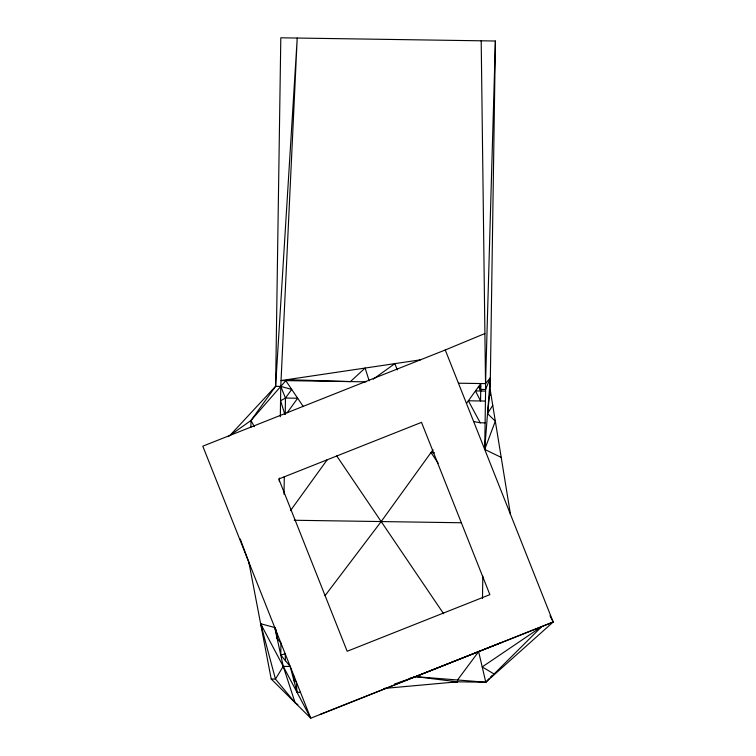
<?xml version="1.0" encoding="UTF-8"?>
<svg xmlns="http://www.w3.org/2000/svg" width="756" height="756" viewBox="0 0 756 756"><rect width="100%" height="100%" fill="white"/><g stroke="black" fill="none" stroke-linecap="round" stroke-linejoin="round"><path stroke-width="1.13" d="M250.888 427.48L250.992 420.478L275.6 386.325L297.221 38.046L280.769 386.401L280.315 416.726M228.029 436.694L229.994 435.39L275.6 386.325L280.807 37.8L495.397 41.013L490.086 395.426M279.342 481.638L279.399 478.104M300.472 692.335L296.985 692.279L290.209 666.471L280.769 655.046L280.949 643.129L277.083 638.168L274.759 627.527L260.631 623.728L275.467 679.077L295.095 702.702L297.873 704.639M284.029 494.216L284.294 476.573M285.229 414.326L285.466 398.053L280.769 386.401L286.722 379.701L350.425 381.591L365.129 368.049L369.145 380.807M383.916 688.461L457.522 681.808L457.55 679.965L478.624 651.644L485.796 682.233L451.436 681.714M482.479 598.582L482.81 576.176M458.438 383.207L485.532 383.613L495.397 41.013M485.532 383.613L490.351 377.764L484.709 449.423L501.209 457.38M481.194 40.805L485.607 389.463L484.709 449.423L495.322 421.177L487.535 413.598L490.181 389.538L510.461 514.326M276.337 631.506L276.394 633.358L277.074 633.367L277.083 638.168L283.245 666.367L295.095 702.702M490.351 377.764L485.607 389.463L480.731 389.397L479.682 386.552L480.703 391.022L478.586 386.637L480.778 386.467M487.535 413.598L492.751 405.358M284.88 414.439L280.552 400.718L285.466 398.053L291.693 389.425L280.769 386.401L275.6 386.325M287.176 412.767L297.666 398.242L285.466 398.053M290.465 510.65L327.32 459.601M433.027 449.744L381.185 521.564L325.023 595.7M466.461 403.43L480.816 383.538L480.561 400.973L475.477 390.937L485.579 391.088M230.013 435.39L250.992 420.478L280.769 386.401M489.028 678.879L485.796 682.233L415.554 676.648L409.988 678.274M490.653 677.196L492.269 675.524M550.009 615.724L553.184 621.999L485.796 682.233L541.702 626.639L553.184 621.999L445.256 349.981L484.898 333.547M296.985 692.279L296.371 681.997L293.904 680.542L295.322 679.36M373.237 379.172L394.84 363.636L397.325 369.882M274.759 627.527L275.742 629.436L275.241 629.71L276.006 630.674L277.083 638.168M501.152 642.647L319.797 714.6M445.265 349.981L202.797 446.182L310.744 718.2L553.203 621.999M394.519 684.085L415.554 676.648L541.702 626.639L482.215 666.934L494.084 673.993M292.43 674.947L293.46 674.673L293.904 680.542M280.769 655.046L285.22 653.902L285.485 660.753M420.412 359.837L281.043 380.551L366.121 381.827M485.437 401.049L468.361 400.793L480.23 422.802L485.106 422.878M294.226 520.26L461.103 522.755M290.209 666.471L283.245 666.367L275.467 679.077L271.215 679.011L248.875 562.294L240.257 539.028M434.52 452.816L431.005 452.551L438.196 463.173M415.554 676.648L457.522 681.808M473.634 421.508L480.23 422.802M271.215 679.011L310.735 718.2L260.631 623.728L262.209 626.894M285.73 380.618L303.317 406.586M336.722 455.915L443.602 613.721M250.992 420.478L254.347 426.705M248.875 562.294L249.801 565.686M275.742 629.436L276.006 630.674M421.517 422.368L278.803 478.992L347.165 651.275L489.869 594.651L421.517 422.368"/></g></svg>
